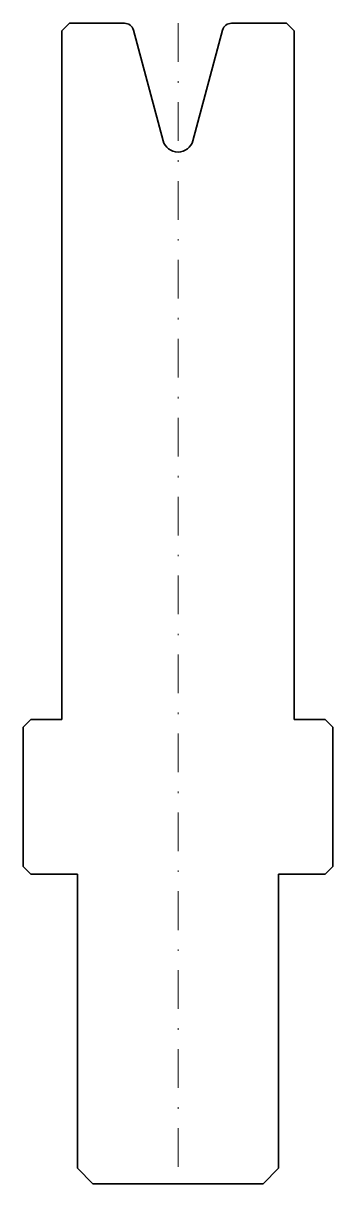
# Model space of a CAD drawing. Header units: millimetres. Extents: x -10 to 10, y -75 to 0.
import ezdxf

# ---------------------------------------------------------------- set-up
doc = ezdxf.new("R2010")
doc.units = ezdxf.units.MM
doc.header["$LTSCALE"] = 5
doc.linetypes.add('AUSGEZOGEN', pattern=[0])
doc.linetypes.add('DASHDOT', pattern=[1, 0.5, -0.25, 0, -0.25])
doc.layers.add('2', color=7, linetype='Continuous')

msp = doc.modelspace()

# ---------------------------------------------------------------- linework, layer by layer
at = {"layer": '2', "color": 7, "linetype": 'DASHDOT', "lineweight": 18}
msp.add_line((0, 0), (0, -75), dxfattribs=at)
at = {"layer": '2', "color": 7, "linetype": 'AUSGEZOGEN', "lineweight": 35}
for p, q in [((-7.5, -0.5), (-7, 0)), ((-7.5, -45), (-7.5, -0.5)), ((-7, 0), (-3.46, 0)), ((-2.881, -0.445), (-0.966, -7.591)), ((0.966, -7.591), (2.881, -0.445)), ((3.46, 0), (7, 0)), ((7, 0), (7.5, -0.5)), ((7.5, -0.5), (7.5, -45)), ((7.5, -45), (9.5, -45)), ((9.5, -45), (10, -45.5)), ((-10, -45.5), (-9.5, -45)), ((-10, -54.5), (-10, -45.5)), ((-9.5, -45), (-7.5, -45)), ((10, -45.5), (10, -54.5)), ((-9.5, -55), (-10, -54.5)), ((10, -54.5), (9.5, -55)), ((-6.5, -55), (-9.5, -55)), ((-6.5, -74), (-6.5, -55)), ((6.5, -55), (6.5, -74)), ((9.5, -55), (6.5, -55)), ((-5.5, -75), (-6.5, -74)), ((6.5, -74), (5.5, -75)), ((5.5, -75), (-5.5, -75))]:
    msp.add_line(p, q, dxfattribs=at)
for centre, radius, start, end in [((-3.46, -0.6), 0.6, 15, 90), ((3.46, -0.6), 0.6, 90, 165), ((0, -7.332), 1, 195, 345)]:
    msp.add_arc(centre, radius, start, end, dxfattribs=at)

doc.saveas('drawing.dxf')
